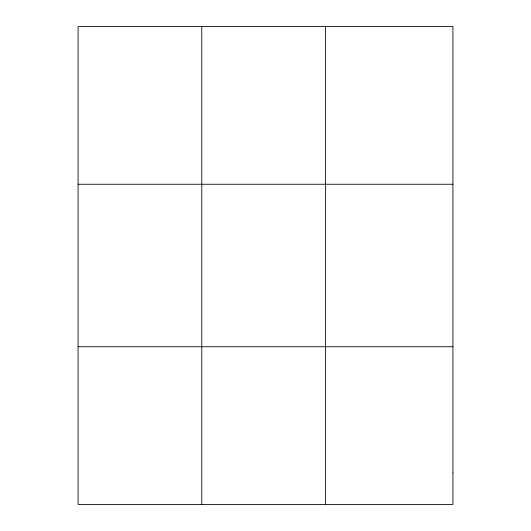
<?xml version="1.0" encoding="UTF-8"?>
<svg xmlns="http://www.w3.org/2000/svg" width="531" height="531" viewBox="0 0 531 531"><rect width="100%" height="100%" fill="white"/><g stroke="black" fill="none" stroke-linecap="round" stroke-linejoin="round"><path stroke-width="0.8" d="M201.78 504.45L201.78 26.55M325.47 504.45L325.47 26.55M78.084 184.257L452.916 184.257M78.084 346.743L452.916 346.743M452.916 472.909L452.916 504.45L78.084 504.45L78.084 26.55L452.916 26.55L452.916 472.909"/></g></svg>
